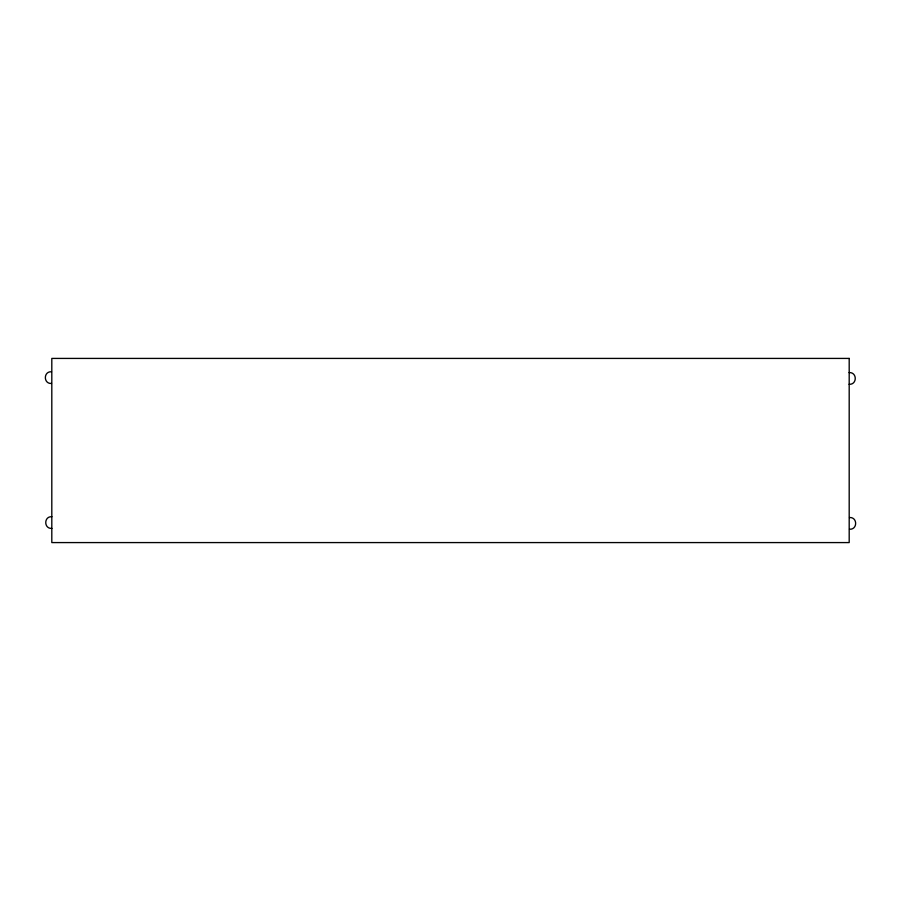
<?xml version="1.0" encoding="UTF-8"?>
<svg xmlns="http://www.w3.org/2000/svg" width="901" height="901" viewBox="0 0 901 901"><rect width="100%" height="100%" fill="white"/><g stroke="black" fill="none" stroke-linecap="round" stroke-linejoin="round"><path stroke-width="1.35" d="M51.492 371.775C43.316 371.167 43.316 384.063 51.492 383.466M849.102 384.288C857.29 384.896 857.29 372 849.102 372.597M51.898 516.712C43.71 516.104 43.71 529 51.898 528.403M849.508 529.225C857.684 529.833 857.684 516.937 849.508 517.534M849.192 358.418L51.807 358.418L51.807 542.582L849.192 542.582L849.192 358.418"/></g></svg>
